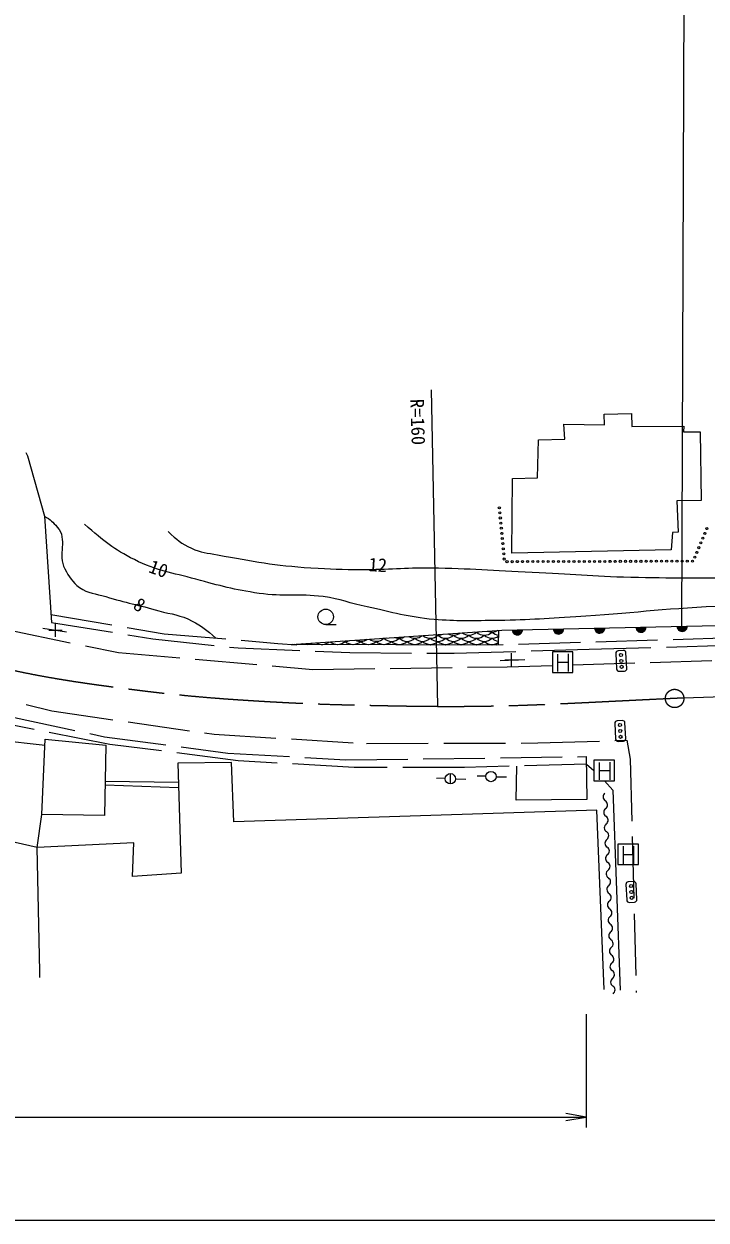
# Model space of a CAD drawing. Units: millimetres, scale not verified. Extents: x 40000 to 680000, y 20000 to 380000.
# Drawn here: x 197765 to 263976, y 205000 to 321131 of the extents above; entities that cross this region are included whole.
import ezdxf
from ezdxf.enums import TextEntityAlignment as Align

# ---------------------------------------------------------------- set-up
doc = ezdxf.new("R2010")
doc.units = ezdxf.units.MM
doc.header["$LTSCALE"] = 1000
doc.linetypes.add('CHAIN', pattern=[18.5, 12, -1.5, 3.5, -1.5])
doc.linetypes.add('DASHED', pattern=[7.5, 6, -1.5])
for name, color, linetype, lineweight in [('M-BMK', 2, 'CHAIN', 13), ('M-STR-HTXT', 7, 'Continuous', 13), ('M-STR-STRC', 7, 'Continuous', 25), ('M-TTL-BAND', 7, 'Continuous', 25), ('M-WORK', 1, 'Continuous', 13)]:
    doc.layers.add(name, color=color, linetype=linetype, lineweight=lineweight)
doc.styles.add('ＭＳ ゴシック', font='')
doc.styles.get('ＭＳ ゴシック').set_extended_font_data('MS Gothic')

# ---------------------------------------------------------------- blocks, each defined once
blk = doc.blocks.new('plus')
at = {"color": 0, "linetype": 'Continuous', "lineweight": -2}
for p, q in [((-1.25, 0), (1.25, 0)), ((0, -1.25), (0, 1.25))]:
    blk.add_line(p, q, dxfattribs=at)
blk = doc.blocks.new('open_arrow')
at = {"color": 0, "linetype": 'Continuous', "lineweight": -2}
blk.add_lwpolyline([(7.5, 1.25), (0, 0), (7.5, -1.25)], dxfattribs=at)

msp = doc.modelspace()

# ---------------------------------------------------------------- linework, layer by layer
at = {"layer": 'M-BMK'}
msp.add_line((361786, 259044), (261818, 255686), dxfattribs=at)
msp.add_circle((260924, 255641), 892, dxfattribs=at)
msp.add_open_spline([(261818, 255686), (248169, 255045), (244415, 254687), (233258, 254907), (228711, 254997), (226162, 255042), (221621, 255303), (215451, 255657), (211995, 255986), (205869, 256807), (200285, 257555), (197178, 258188), (191699, 259498), (184461, 261229), (180468, 262521), (173493, 265118), (169058, 266770), (167533, 267365), (162265, 269673)], degree=3, knots=[0, 0, 0, 0, 1, 1, 1, 2, 2, 2, 3, 3, 3, 4, 4, 4, 5, 5, 5, 6, 6, 6, 6], dxfattribs=at)
at = {"layer": 'M-STR-HTXT'}
for p, q in [((237279, 285615), (237912, 254901)), ((252352, 225000), (252352, 214000)), ((94103, 215000), (252352, 215000))]:
    msp.add_line(p, q, dxfattribs=at)
at = {"layer": 'M-STR-STRC'}
for p, q in [((261836, 326228), (261585, 262644)), ((251055, 260173), (249055, 260173)), ((249055, 260173), (249055, 258173)), ((251055, 258173), (251055, 260173)), ((249595, 258258), (249595, 259958)), ((249595, 259173), (250587, 259173)), ((250587, 259969), (250587, 258264)), ((249055, 258173), (251055, 258173)), ((255091, 249648), (253091, 249648)), ((253091, 249648), (253091, 247648)), ((253632, 247733), (253632, 249432)), ((253632, 248648), (254623, 248648)), ((254623, 249443), (254623, 247738)), ((255091, 247648), (255091, 249648)), ((253091, 247648), (255091, 247648)), ((257411, 241507), (255411, 241507)), ((255411, 241507), (255411, 239507)), ((255952, 239592), (255952, 241292)), ((255952, 240507), (256943, 240507)), ((256943, 241303), (256943, 239598)), ((257411, 239507), (257411, 241507)), ((255411, 239507), (257411, 239507))]:
    msp.add_line(p, q, dxfattribs=at)
at = {"layer": 'M-TTL-BAND'}
msp.add_line((40000, 205000), (579000, 205000), dxfattribs=at)
at = {"layer": 'M-WORK'}
for p, q in [((250260, 280802), (250166, 282279)), ((250166, 282279), (254130, 282209)), ((254083, 283241), (256733, 283311)), ((254130, 282209), (254083, 283241)), ((256733, 283311), (256780, 282045)), ((256780, 282045), (261823, 282068)), ((261823, 282068), (261800, 281529)), ((261800, 281529), (263395, 281529)), ((263395, 281529), (263488, 274868)), ((247610, 277072), (247727, 280755)), ((247727, 280755), (250260, 280802)), ((197955, 279517), (198119, 279188)), ((198119, 279188), (199761, 273325)), ((245124, 269755), (245194, 277002)), ((245194, 277002), (247610, 277072)), ((263488, 274868), (261143, 274821)), ((261143, 274821), (261260, 271795)), ((199761, 273325), (200441, 263028)), ((260721, 271748), (260603, 270060)), ((261260, 271795), (260721, 271748)), ((260603, 270060), (245124, 269755)), ((199606, 262467), (201887, 262109)), ((227058, 262819), (228058, 262819)), ((244160, 262285), (282789, 263082)), ((223703, 260888), (244160, 262285)), ((243844, 262263), (243780, 260827)), ((243667, 260824), (224019, 260865)), ((255940, 260300), (255441, 260273)), ((243986, 259341), (246399, 259427)), ((255205, 260010), (255285, 258512)), ((256284, 258566), (256203, 260064)), ((255548, 258276), (256047, 258303)), ((255106, 253209), (255186, 251711)), ((255841, 253499), (255342, 253472)), ((256184, 251765), (256104, 253263)), ((191560, 252035), (199814, 251116)), ((255449, 251475), (255948, 251502)), ((252352, 249992), (252414, 245848)), ((217919, 249414), (212712, 249344)), ((212712, 249344), (213029, 238684)), ((218130, 243680), (217919, 249414)), ((245550, 245770), (245597, 249054)), ((252363, 249277), (253091, 248632)), ((205656, 247628), (212767, 247503)), ((238694, 247900), (237806, 247881)), ((239155, 247349), (239155, 248349)), ((239646, 247829), (240657, 247813)), ((242639, 248111), (241751, 248092)), ((243590, 248039), (244602, 248024)), ((254112, 247648), (254925, 246740)), ((212782, 246981), (205648, 247232)), ((254925, 246740), (255632, 227320)), ((252414, 245848), (245550, 245770)), ((199062, 241182), (199497, 244378)), ((253370, 244806), (218130, 243680)), ((254097, 227402), (253370, 244806)), ((199062, 241182), (194797, 242149)), ((208420, 241639), (199062, 241182)), ((208314, 238367), (208420, 241639)), ((199317, 229126), (199062, 241182)), ((213029, 238684), (208314, 238367)), ((256191, 237580), (256271, 236082)), ((256927, 237870), (256427, 237843)), ((257270, 236136), (257190, 237634)), ((256534, 235846), (257034, 235873)), ((199317, 228540), (199317, 229126))]:
    msp.add_line(p, q, dxfattribs=at)
at = {"layer": 'M-WORK', "linetype": 'DASHED'}
for points in [[(89778, 335926), (114894, 307258), (126234, 296818), (142072, 285161), (156215, 276453), (172311, 269065), (189039, 263788), (206929, 260094), (225822, 258458), (244661, 258722), (249059, 258845)], [(251055, 258906), (278710, 259796), (309740, 261309), (347912, 262541), (388441, 264018), (399981, 264405), (411732, 265777), (429604, 269436), (445084, 274819), (473334, 288223), (495991, 298989), (520091, 310669), (546536, 323436)], [(85836, 296706), (82828, 311535), (83303, 315335), (89952, 320718), (92169, 320929), (95493, 318396), (109267, 303567), (122777, 290585), (135231, 281561), (150588, 271956), (164995, 265096), (183412, 258657), (200458, 254436), (216236, 252166), (231013, 251269), (247636, 251322), (256291, 251586), (256607, 249739), (257188, 227100)], [(136732, 278875), (147990, 272050), (161746, 265189), (177050, 259279), (189504, 255374), (205582, 251926), (217544, 250343), (229013, 249674), (252352, 249992)], [(252363, 249277), (240533, 248954), (229821, 248954), (218563, 249587), (206108, 251186), (194147, 253531), (177347, 258351), (170381, 261043), (156356, 267018), (149299, 270568), (143138, 274008), (136594, 278112)], [(200390, 263799), (211371, 261926), (222394, 260988), (224247, 260847)], [(200441, 263028), (210268, 261434), (218548, 260542), (229384, 260097), (239516, 260026), (252627, 260425), (271062, 260941), (294587, 261785)], [(294399, 262559), (266770, 261527), (243667, 260824)]]:
    msp.add_lwpolyline(points, dxfattribs=at)
at = {"layer": 'M-WORK'}
msp.add_lwpolyline([(205719, 251100), (205594, 244267), (199497, 244378), (199840, 251678)], close=True, dxfattribs=at)
for centre, radius in [((243910, 274158), 100), ((243957, 273660), 100), ((244005, 273163), 100), ((244053, 272665), 100), ((244101, 272167), 100), ((244149, 271670), 100), ((263857, 271669), 100), ((264050, 272131), 100), ((244196, 271172), 100), ((244244, 270674), 100), ((263472, 270747), 100), ((263664, 271208), 100), ((244292, 270176), 100), ((244340, 269679), 100), ((262893, 269363), 100), ((263086, 269824), 100), ((263279, 270285), 100), ((244387, 269181), 100), ((244654, 268925), 100), ((245154, 268926), 100), ((245654, 268927), 100), ((246154, 268929), 100), ((246654, 268930), 100), ((247154, 268931), 100), ((247654, 268933), 100), ((248154, 268934), 100), ((248654, 268935), 100), ((249154, 268936), 100), ((249654, 268938), 100), ((250154, 268939), 100), ((250654, 268940), 100), ((251154, 268942), 100), ((251654, 268943), 100), ((252154, 268944), 100), ((252654, 268945), 100), ((253154, 268947), 100), ((253654, 268948), 100), ((254154, 268949), 100), ((254654, 268950), 100), ((255154, 268952), 100), ((255654, 268953), 100), ((256154, 268954), 100), ((256654, 268956), 100), ((257154, 268957), 100), ((257654, 268958), 100), ((258154, 268959), 100), ((258654, 268961), 100), ((259154, 268962), 100), ((259654, 268963), 100), ((260154, 268965), 100), ((260654, 268966), 100), ((261154, 268967), 100), ((261654, 268968), 100), ((262154, 268970), 100), ((262654, 268971), 100), ((227058, 263569), 750), ((255713, 259862), 150), ((255744, 259288), 150), ((255775, 258714), 150), ((255614, 253061), 150), ((255645, 252487), 150), ((255676, 251913), 150), ((243100, 248060), 500), ((239155, 247849), 500), ((256700, 237432), 150), ((256730, 236858), 150), ((256761, 236284), 150)]:
    msp.add_circle(centre, radius, dxfattribs=at)
for centre, radius, start, end in [((253658, 262481), 500, 181.18262, 1.18262), ((253658, 262481), 400, 181.18262, 1.18262), ((253658, 262481), 300, 181.18262, 1.18262), ((253658, 262481), 200, 181.18262, 1.18262), ((253658, 262481), 100, 181.18262, 1.18262), ((257657, 262563), 500, 181.18262, 1.18262), ((257657, 262563), 400, 181.18262, 1.18262), ((257657, 262563), 300, 181.18262, 1.18262), ((257657, 262563), 200, 181.18262, 1.18262), ((257657, 262563), 100, 181.18262, 1.18262), ((261656, 262646), 500, 181.18262, 1.18262), ((261656, 262646), 400, 181.18262, 1.18262), ((261656, 262646), 300, 181.18262, 1.18262), ((261656, 262646), 200, 181.18262, 1.18262), ((261656, 262646), 100, 181.18262, 1.18262), ((230453, 262276), 1088, 242.14248, 305.66669), ((231953, 262276), 1088, 233.04514, 313.60282), ((232703, 262576), 1088, 263.82849, 283.98068), ((233453, 262276), 1088, 226.39718, 313.60282), ((234203, 262576), 1088, 246.85987, 300.94931), ((234953, 262276), 1088, 226.39718, 313.60282), ((235703, 262576), 1088, 236.72332, 311.08585), ((236453, 262276), 1088, 226.39718, 313.60282), ((237203, 262576), 1088, 228.55693, 313.60282), ((237953, 262276), 1088, 226.39718, 313.60282), ((237953, 262876), 1088, 252.50568, 295.30349), ((238703, 262576), 1088, 226.39718, 313.60282), ((239453, 262276), 1088, 226.39718, 313.60282), ((239453, 262876), 1088, 240.74376, 307.06542), ((240203, 262576), 1088, 226.39718, 313.60282), ((240953, 262276), 1088, 226.39718, 313.60282), ((240953, 262876), 1088, 231.91052, 313.60282), ((241703, 262576), 1088, 226.39718, 313.60282), ((241703, 263176), 1088, 260.18635, 287.62282), ((242453, 262876), 1088, 226.39718, 313.60282), ((242453, 262276), 1088, 226.39718, 313.60282), ((243203, 262576), 1088, 226.39718, 304.40248), ((243203, 263176), 1088, 245.25273, 302.55645), ((243953, 262876), 1088, 226.39718, 263.11695), ((243953, 262276), 1088, 226.39718, 261.7072), ((245660, 262316), 500, 181.18262, 1.18262), ((245660, 262316), 400, 181.18262, 1.18262), ((245660, 262316), 300, 181.18262, 1.18262), ((245660, 262316), 200, 181.18262, 1.18262), ((245660, 262316), 100, 181.18262, 1.18262), ((249659, 262398), 500, 181.18262, 1.18262), ((249659, 262398), 400, 181.18262, 1.18262), ((249659, 262398), 300, 181.18262, 1.18262), ((249659, 262398), 200, 181.18262, 1.18262), ((249659, 262398), 100, 181.18262, 1.18262), ((223703, 261976), 1088, 270, 277.80917), ((225203, 261976), 1088, 248.56064, 299.24853), ((224453, 261676), 1088, 313.19093, 313.60282), ((225953, 261676), 1088, 226.39718, 226.81223), ((226703, 261976), 1088, 237.98393, 309.82525), ((225953, 261676), 1088, 312.77588, 313.60282), ((227453, 261676), 1088, 226.39718, 227.23053), ((228203, 261976), 1088, 229.62207, 313.60282), ((227453, 261676), 1088, 312.35758, 313.60282), ((228953, 261676), 1088, 226.39718, 227.65218), ((228953, 262276), 1088, 254.66786, 293.14131), ((229703, 261976), 1088, 226.39718, 313.60282), ((228953, 261676), 1088, 311.93593, 313.60282), ((230453, 261676), 1088, 226.39718, 228.07729), ((231203, 261976), 1088, 226.39718, 313.60282), ((230453, 261676), 1088, 311.51082, 313.60282), ((231953, 261676), 1088, 226.39718, 228.50596), ((232703, 261976), 1088, 226.39718, 313.60282), ((231953, 261676), 1088, 311.08215, 313.60282), ((233453, 261676), 1088, 226.39718, 228.93832), ((234203, 261976), 1088, 226.39718, 313.60282), ((233453, 261676), 1088, 310.64979, 313.60282), ((234953, 261676), 1088, 226.39718, 229.37449), ((235703, 261976), 1088, 226.39718, 313.60282), ((234953, 261676), 1088, 310.21362, 313.60282), ((236453, 261676), 1088, 226.39718, 229.81459), ((237203, 261976), 1088, 226.39718, 313.60282), ((236453, 261676), 1088, 309.77352, 313.60282), ((237953, 261676), 1088, 226.39718, 230.25876), ((238703, 261976), 1088, 226.39718, 313.60282), ((237953, 261676), 1088, 309.32935, 313.60282), ((239453, 261676), 1088, 226.39718, 230.70714), ((240203, 261976), 1088, 226.39718, 313.60282), ((239453, 261676), 1088, 309.08709, 313.60282), ((240953, 261676), 1088, 226.39718, 230.92693), ((241703, 261976), 1088, 226.39718, 313.60282), ((240953, 261676), 1088, 308.92391, 313.60282), ((242453, 261676), 1088, 226.39718, 231.09068), ((243203, 261976), 1088, 226.39718, 302.66488), ((242453, 261676), 1088, 308.76016, 313.60282), ((243953, 261676), 1088, 226.39718, 231.25502), ((255454, 260023), 250, 93.06592, 183.06592), ((255954, 260050), 250, 3.06592, 93.06592), ((255535, 258526), 250, 183.06592, 273.06592), ((256034, 258552), 250, 273.06592, 3.06592), ((255355, 253223), 250, 93.06592, 183.06592), ((255855, 253249), 250, 3.06592, 93.06592), ((255436, 251725), 250, 183.06592, 273.06592), ((255935, 251752), 250, 273.06592, 3.06592), ((254427, 246094), 452, 126.1992, 238.48915), ((253955, 245324), 452, 306.1992, 58.48915), ((254488, 244595), 452, 126.1992, 238.48915), ((254016, 243825), 452, 306.1992, 58.48915), ((254550, 243096), 452, 126.1992, 238.48915), ((254611, 241597), 452, 126.1992, 238.48915), ((254078, 242326), 452, 306.1992, 58.48915), ((254672, 240099), 452, 126.1992, 238.48915), ((254139, 240827), 452, 306.1992, 58.48915), ((254200, 239329), 452, 306.1992, 58.48915), ((254734, 238600), 452, 126.1992, 238.48915), ((254262, 237830), 452, 306.1992, 58.48915), ((254795, 237101), 452, 126.1992, 238.48915), ((256441, 237594), 250, 93.06592, 183.06592), ((256940, 237620), 250, 3.06592, 93.06592), ((254856, 235602), 452, 126.1992, 238.48915), ((254323, 236331), 452, 306.1992, 58.48915), ((256521, 236096), 250, 183.06592, 273.06592), ((257020, 236122), 250, 273.06592, 3.06592), ((254384, 234832), 452, 306.1992, 58.48915), ((254918, 234104), 452, 126.1992, 238.48915), ((254446, 233334), 452, 306.1992, 58.48915), ((254979, 232605), 452, 126.1992, 238.48915), ((255041, 231106), 452, 126.1992, 238.48915), ((254507, 231835), 452, 306.1992, 58.48915), ((255102, 229607), 452, 126.1992, 238.48915), ((254569, 230336), 452, 306.1992, 58.48915), ((254630, 228837), 452, 306.1992, 58.48915), ((255163, 228109), 452, 126.1992, 238.48915), ((254691, 227339), 452, 306.1992, 58.48915)]:
    msp.add_arc(centre, radius, start, end, dxfattribs=at)
for points, knots in [([(199761, 273325), (200337, 273017), (200588, 272762), (201004, 272284), (202063, 271068), (200983, 269644), (201743, 268221), (202164, 267431), (202442, 266950), (203168, 266426), (204019, 265812), (204697, 265836), (205701, 265529), (207699, 264918), (208863, 264731), (210872, 264157), (212139, 263796), (212926, 263769), (214091, 263154), (215073, 262637), (215454, 262333), (216398, 261498)], [0, 0, 0, 0, 1, 1, 1, 2, 2, 2, 3, 3, 3, 4, 4, 4, 5, 5, 5, 6, 6, 6, 7, 7, 7, 7]), ([(293311, 262519), (292323, 263292), (291917, 263715), (290822, 263999), (290199, 264160), (289827, 264143), (289186, 264210), (284555, 264692), (281969, 265275), (277313, 265265), (273860, 265258), (271949, 264736), (268500, 264579), (267120, 264517), (266343, 264648), (264964, 264579), (259638, 264314), (256671, 263907), (251349, 263577), (248218, 263382), (246464, 263241), (243327, 263207), (241080, 263183), (239814, 263125), (237575, 263313), (235005, 263528), (233610, 264003), (231084, 264527), (229405, 264874), (228510, 265306), (226810, 265529), (224395, 265846), (222993, 265496), (220582, 265846), (218157, 266198), (216826, 266576), (214461, 267218), (212102, 267859), (210679, 268014), (208498, 269118), (206426, 270167), (205647, 270818), (203642, 272548)], [0, 0, 0, 0, 1, 1, 1, 2, 2, 2, 3, 3, 3, 4, 4, 4, 5, 5, 5, 6, 6, 6, 7, 7, 7, 8, 8, 8, 9, 9, 9, 10, 10, 10, 11, 11, 11, 12, 12, 12, 13, 13, 13, 14, 14, 14, 14]), ([(211750, 271859), (212649, 271032), (213023, 270672), (214019, 270223), (214949, 269804), (215549, 269774), (216552, 269589), (220073, 268942), (222057, 268563), (225629, 268323), (227543, 268194), (228619, 268170), (230537, 268165), (233176, 268157), (234653, 268356), (237292, 268323), (241129, 268274), (243274, 268077), (247107, 267901), (250839, 267729), (252925, 267519), (256659, 267426), (260739, 267324), (263027, 267373), (267108, 267373), (270035, 267373), (271675, 267396), (274602, 267426), (276003, 267440), (276799, 267653), (278190, 267479), (279193, 267353), (279731, 267143), (280723, 266951), (281482, 266804), (281921, 266471), (282676, 266634), (282886, 266680), (282989, 266694), (283204, 266793)], [0, 0, 0, 0, 1, 1, 1, 2, 2, 2, 3, 3, 3, 4, 4, 4, 5, 5, 5, 6, 6, 6, 7, 7, 7, 8, 8, 8, 9, 9, 9, 10, 10, 10, 11, 11, 11, 12, 12, 12, 13, 13, 13, 13])]:
    msp.add_open_spline(points, degree=3, knots=knots, dxfattribs=at)

# ---------------------------------------------------------------- block references
at = {"layer": 'M-STR-HTXT', "xscale": 267, "yscale": 267, "rotation": 180}
msp.add_blockref('open_arrow', (252352, 215000), dxfattribs=at)
at = {"layer": 'M-WORK', "xscale": 520, "yscale": 520}
for p in [(200842, 262273), (245105, 259381)]:
    msp.add_blockref('plus', p, dxfattribs=at)

# ---------------------------------------------------------------- texts
at = {"layer": 'M-STR-HTXT', "style": 'ＭＳ ゴシック'}
msp.add_text('R=160', height=1320, rotation=271.909, dxfattribs=at).set_placement((234868, 284693), align=Align.BOTTOM_LEFT)
at = {"layer": 'M-WORK', "style": 'ＭＳ ゴシック'}
for s, rotation, p in [('10', 340.115, (209637, 267547)), ('12', 356.367, (231155, 267617)), ('8', 327.381, (208040, 264093))]:
    msp.add_text(s, height=1320, rotation=rotation, dxfattribs=at).set_placement(p, align=Align.BOTTOM_LEFT)

doc.saveas('drawing.dxf')
